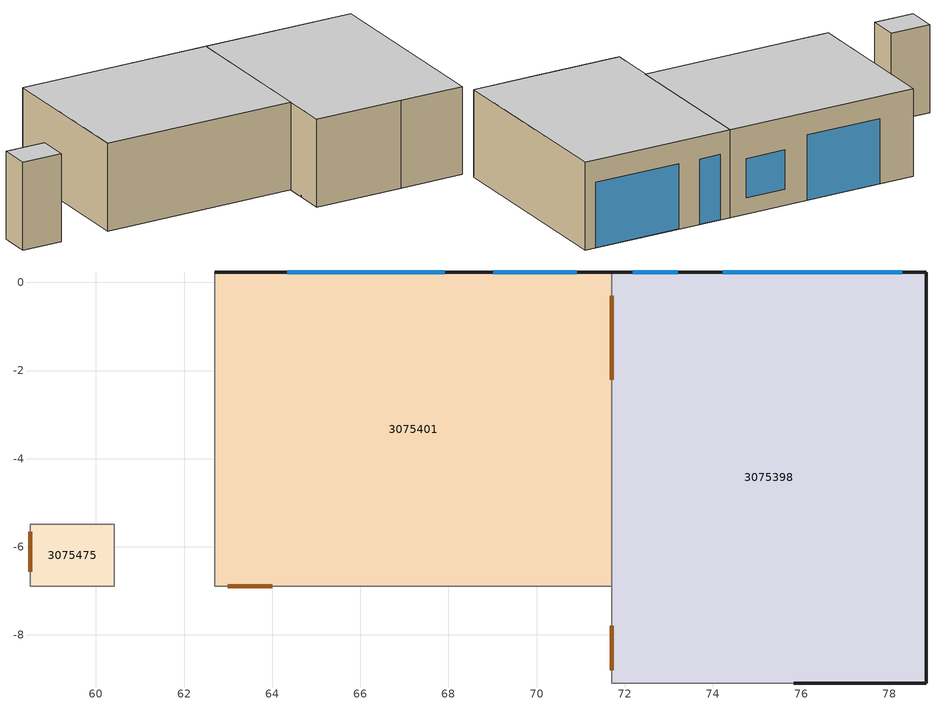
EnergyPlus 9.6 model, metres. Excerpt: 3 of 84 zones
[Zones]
3075401
 floor ground (7595720): 71.7,0.23 71.7,-6.9 62.7,-6.9 62.7,0.23 z46.64
 wall outside (7491882): 71.7,0.23 62.7,0.23 z46.64:50.68
 wall to 3075398 (7514533_Adjacent): 71.7,-6.9 71.7,0.23 z46.64:50.68
 wall to 3075364 (7515037): 62.7,-6.9 71.7,-6.9 z46.64:50.68
 wall to 3075375 (7515233): 62.7,0.23 62.7,-6.9 z46.64:50.68
 window (7537627): 67.92,0.23 64.35,0.23 z46.66:49.66
 window (7537741): 70.91,0.23 69.01,0.23 z47.4:49.2
 door inside (7559049): 71.7,-2.21 71.7,-0.3 z46.65:48.76
 door inside (7559370): 62.99,-6.9 64,-6.9 z46.65:48.76
 ceiling to 3075620 (7600772): 71.7,-6.9 71.7,0.23 62.7,0.23 62.7,-6.9 z50.68
3075398
 floor ground (7595720): 78.83,0.23 78.83,-9.09 71.7,-9.09 71.7,0.23 z46.64
 wall outside (7491699): 75.83,-9.09 78.83,-9.09 z46.64:50.68
 wall outside (7491806): 78.83,-9.09 78.83,0.23 z46.64:50.68
 wall outside (7491882): 78.83,0.23 71.7,0.23 z46.64:50.68
 wall to 3075364 (7514227): 71.7,-9.09 75.83,-9.09 z46.64:50.68
 wall to 3075364 (7514533): 71.7,-6.9 71.7,-9.09 z46.64:50.68
 window (7538308): 78.3,0.23 74.22,0.23 z46.66:49.66
 window (7538232): 73.2,0.23 72.18,0.23 z46.66:49.66
 door inside (7559431): 71.7,-7.79 71.7,-8.8 z46.65:48.76
 ceiling to 3075618 (7600772): 78.83,-9.09 78.83,0.23 71.7,0.23 71.7,-9.09 z50.68
3075475
 floor ground (7595720): 60.41,-5.49 60.41,-6.9 58.52,-6.9 58.52,-5.49 z46.64
 wall to 3075364 (7515393): 58.52,-6.9 60.41,-6.9 z46.64:50.68
 wall to 3075375 (7557749): 60.41,-6.9 60.41,-5.49 z46.64:50.68
 wall to 3075472 (7557750_Adjacent): 58.52,-5.49 58.52,-6.9 z46.64:50.68
 wall to 3075651 (7557751_Adjacent): 60.41,-5.49 58.52,-5.49 z46.64:50.68
 door inside (7558647): 58.52,-5.66 58.52,-6.57 z46.65:48.76
 ceiling to 3075660 (7600772): 60.41,-6.9 60.41,-5.49 58.52,-5.49 58.52,-6.9 z50.68
[Schedule:Compact]
3075347_L: Through: 08/31, For: AllDays, Until: 24:00, 0, Through: 09/01, For: AllDays, Until: 07:30, 0, Until: 08:00, 1, Until: 08:30, 1, Until: 09:00, 1, Until: 09:30, 1, Until: 10:00, 1, Until: 10:30, 1, Until: 11:00, 0, Until: 11:30, 1, Until: 12:00, 1, Until: 12:30, 1, Until: 13:00, 1, Until: 13:30, 0, Until: 14:00, 0, Until: 14:30, 0, Until: 15:00, 1, Until: 15:30, 1, Until: 16:00, 1, Until: 16:30, 0, Until: 17:00, 1, Until: 17:30, 1, Until: 24:00, 0, Through: 09/02, For: AllDays, Until: 07:30, 0, Until: 08:00, 1, Until: 08:30, 1, Until: 09:00, 1, Until: 09:30, 1, Until: 10:00, 1, Until: 10:30, 1, Until: 11:00, 1, Until: 11:30, 0, Until: 12:00, 0, Until: 12:30, 0, Until: 13:00, 1, Until: 13:30, 1, Until: 14:00, 1, Until: 14:30, 1, Until: 15:00, 1, Until: 15:30, 0, Until: 16:00, 0, Until: 16:30, 0, Until: 17:00, 1, Until: 17:30, 0, Until: 24:00, 0, Through: 09/03, For: AllDays, Until: 07:30, 0, Until: 08:00, 0, Until: 08:30, 0, Until: 09:00, 0, Until: 09:30, 0, Until: 10:00, 1, Until: 10:30, 1, Until: 11:00, 1, Until: 11:30, 0, Until: 12:00, 1, Until: 12:30, 1, Until: 13:00, 1, Until: 13:30, 1, Until: 14:00, 1, Until: 14:30, 0, Until: 15:00, 0, Until: 15:30, 0, Until: 16:00, 0, Until: 16:30, 1, Until: 17:00, 1, Until: 17:30, 1, Until: 24:00, 0, Through: 09/04, For: AllDays, Until: 07:30, 0, Until: 08:00, 1, Until: 08:30, 1, Until: 09:00, 1, Until: 09:30, 1, Until: 10:00, 0, Until: 10:30, 1, Until: 11:00, 1, Until: 11:30, 1, Until: 12:00, 1, Until: 12:30, 1, Until: 13:00, 1, Until: 13:30, 0, Until: 14:00, 1, Until: 14:30, 1, Until: 15:00, 1, Until: 15:30, 1, Until: 16:00, 0, Until: 16:30, 0, Until: 17:00, 0, Until: 17:30, 0, Until: 24:00, 0, Through: 09/05, For: AllDays, Until: 07:30, 0, Until: 08:00, 0, Until: 08:30, 0, Until: 09:00, 0, Until: 09:30, 0, Until: 10:00, 0, Until: 10:30, 0, Until: 11:00, 0, Until: 11:30, 0, Until: 12:00, 0, Until: 12:30, 0, Until: 13:00, 0, Until: 13:30, 0, Until: 14:00, 0, Until: 14:30, 0, Until: 15:00, 0, Until: 15:30, 0, Until: 16:00, 0, Until: 16:30, 0, Until: 17:00, 0, Until: 17:30, 0, Until: 24:00, 0, Through: 09/06, For: AllDays, Until: 07:30, 0, Until: 08:00, 0, Until: 08:30, 0, Until: 09:00, 0, Until: 09:30, 0, Until: 10:00, 0, Until: 10:30, 0, Until: 11:00, 0, Until: 11:30, 0, Until: 12:00, 0, Until: 12:30, 0, Until: 13:00, 0, Until: 13:30, 0, Until: 14:00, 0, Until: 14:30, 0, Until: 15:00, 0, Until: 15:30, 0, Until: 16:00, 0, Until: 16:30, 0, Until: 17:00, 0, Until: 17:30, 0, Until: 24:00, 0, Through: 09/07, For: AllDays, Until: 07:30, 0, Until: 08:00, 1, Until: 08:30, 1, Until: 09:00, 1, Until: 09:30, 0, Until: 10:00, 0, Until: 10:30, 0, Until: 11:00, 0, Until: 11:30, 0, Until: 12:00, 0, Until: 12:30, 1, Until: 13:00, 1, Until: 13:30, 0, Until: 14:00, 0, Until: 14:30, 0, Until: 15:00, 1, Until: 15:30, 1, Until: 16:00, 0, Until: 16:30, 0, Until: 17:00, 0, Until: 17:30, 0, Until: 24:00, 0, Through: 09/08, For: AllDays, Until: 07:30, 0, Until: 08:00, 1, Until: 08:30, 1, Until: 09:00, 1, Until: 09:30, 0, Until: 10:00, 1, Until: 10:30, 1, Until: 11:00, 1, Until: 11:30, 0, Until: 12:00, 0, Until: 12:30, 1, Until: 13:00, 1, Until: 13:30, 1, Until: 14:00, 0, Until: 14:30, 1, Until: 15:00, 1, Until: 15:30, 0, Until: 16:00, 0, Until: 16:30, 0, Until: 17:00, 0, Until: 17:30, 0, Until: 24:00, 0, Through: 09/09, For: AllDays, Until: 07:30, 0, Until: 08:00, 1, Until: 08:30, 1, Until: 09:00, 1, Until: 09:30, 1, Until: 10:00, 1, Until: 10:30, 0, Until: 11:00, 1, Until: 11:30, 1, Until: 12:00, 0, Until: 12:30, 1, Until: 13:00, 1, Until: 13:30, 1, Until: 14:00, 1, Until: 14:30, 1, Until: 15:00, 1, Until: 15:30, 0, Until: 16:00, 0, Until: 16:30, 0, Until: 17:00, 0, Until: 17:30, 0, Until: 24:00, 0, Through: 09/10, For: AllDays, Until: 07:30, 0, Until: 08:00, 0, Until: 08:30, 0, Until: 09:00, 0, Until: 09:30, 0, Until: 10:00, 1, Until: 10:30, 1, Until: 11:00, 1, Until: 11:30, 1, Until: 12:00, 0, Until: 12:30, 1, Until: 13:00, 1, Until: 13:30, 1, Until: 14:00, 1, Until: 14:30, 0, Until: 15:00, 0, Until: 15:30, 0, Until: 16:00, 1, Until: 16:30, 1, Until: 17:00, 1, Until: 17:30, 1, Until: 24:00, 0, Through: 09/11, For: AllDays, Until: 07:30, 0, Until: 08:00, 0, Until: 08:30, 0, Until: 09:00, 0, Until: 09:30, 0, Until: 10:00, 1, Until: 10:30, 1, Until: 11:00, 1, Until: 11:30, 0, Until: 12:00, 0, Until: 12:30, 1, Until: 13:00, 1, Until: 13:30, 1, Until: 14:00, 1, Until: 14:30, 1, Until: 15:00, 0, Until: 15:30, 0, Until: 16:00, 0, Until: 16:30, 0, Until: 17:00, 0, Until: 17:30, 0, Until: 24:00, 0, Through: 09/12, For: AllDays, Until: 07:30, 0, Until: 08:00, 0, Until: 08:30, 0, Until: 09:00, 0, Until: 09:30, 0, Until: 10:00, 0, Until: 10:30, 0, Until: 11:00, 0, Until: 11:30, 0, Until: 12:00, 0, Until: 12:30, 0, Until: 13:00, 0, Until: 13:30, 0, Until: 14:00, 0, Until: 14:30, 0, Until: 15:00, 0, Until: 15:30, 0, Until: 16:00, 0, Until: 16:30, 0, Until: 17:00, 0, Until: 17:30, 0, Until: 24:00, 0, Through: 09/13, For: AllDays, Until: 07:30, 0, Until: 08:00, 0, Until: 08:30, 0, Until: 09:00, 0, Until: 09:30, 0, Until: 10:00, 0, Until: 10:30, 0, Until: 11:00, 0, Until: 11:30, 0, Until: 12:00, 0, Until: 12:30, 0, Until: 13:00, 0, Until: 13:30, 0, Until: 14:00, 0, Until: 14:30, 0, Until: 15:00, 0, Until: 15:30, 0, Until: 16:00, 0, Until: 16:30, 0, Until: 17:00, 0, Until: 17:30, 0, Until: 24:00, 0, Through: 09/14, For: AllDays, Until: 07:30, 0, Until: 08:00, 1, Until: 08:30, 1, Until: 09:00, 1, Until: 09:30, 1, Until: 10:00, 1, Until: 10:30, 0, Until: 11:00, 1, Until: 11:30, 1, Until: 12:00, 0, Until: 12:30, 1, Until: 13:00, 1, Until: 13:30, 1, Until: 14:00, 1, Until: 14:30, 1, Until: 15:00, 1, Until: 15:30, 1, Until: 16:00, 1, Until: 16:30, 0, Until: 17:00, 1, Until: 17:30, 1, Until: 24:00, 0, Through: 09/15, For: AllDays, Until: 07:30, 0, Until: 08:00, 1, Until: 08:30, 1, Until: 09:00, 1, Until: 09:30, 0, Until: 10:00, 1, Until: 10:30, 1, Until: 11:00, 1, Until: 11:30, 0, Until: 12:00, 0, Until: 12:30, 0, Until: 13:00, 0, Until: 13:30, 0, Until: 14:00, 1, Until: 14:30, 1, Until: 15:00, 1, Until: 15:30, 1, Until: 16:00, 0, Until: 16:30, 0, Until: 17:00, 0, Until: 17:30, 0, Until: 24:00, 0, Through: 09/16, For: AllDays, Until: 07:30, 0, Until: 08:00, 1, Until: 08:30, 1, Until: 09:00, 1, Until: 09:30, 1, Until: 10:00, 1, Until: 10:30, 0, Until: 11:00, 1, Until: 11:30, 1, Until: 12:00, 0, Until: 12:30, 0, Until: 13:00, 1, Until: 13:30, 1, Until: 14:00, 0, Until: 14:30, 1, Until: 15:00, 1, Until: 15:30, 0, Until: 16:00, 0, Until: 16:30, 0, Until: 17:00, 0, Until: 17:30, 0, Until: 24:00, 0, Through: 09/17, For: AllDays, Until: 07:30, 0, Until: 08:00, 1, Until: 08:30, 1, Until: 09:00, 1, Until: 09:30, 0, Until: 10:00, 0, Until: 10:30, 1, Until: 11:00, 1, Until: 11:30, 1, Until: 12:00, 0, Until: 12:30, 1, Until: 13:00, 1, Until: 13:30, 1, Until: 14:00, 0, Until: 14:30, 1, Until: 15:00, 1, Until: 15:30, 1, Until: 16:00, 0, Until: 16:30, 0, Until: 17:00, 0, Until: 17:30, 0, Until: 24:00, 0, Through: 09/18, For: AllDays, Until: 07:30, 0, Until: 08:00, 0, Until: 08:30, 1, Until: 09:00, 1, Until: 09:30, 1, Until: 10:00, 1, Until: 10:30, 1, Until: 11:00, 1, Until: 11:30, 1, Until: 12:00, 1, Until: 12:30, 1, Until: 13:00, 1, Until: 13:30, 1, Until: 14:00, 1, Until: 14:30, 1, Until: 15:00, 1, Until: 15:30, 0, Until: 16:00, 0, Until: 16:30, 1, Until: 17:00, 1, Until: 17:30, 1, Until: 24:00, 0, Through: 09/19, For: AllDays, Until: 07:30, 0, Until: 08:00, 0, Until: 08:30, 0, Until: 09:00, 0, Until: 09:30, 0, Until: 10:00, 0, Until: 10:30, 0, Until: 11:00, 0, Until: 11:30, 0, Until: 12:00, 0, Until: 12:30, 0, Until: 13:00, 0, Until: 13:30, 0, Until: 14:00, 0, Until: 14:30, 0, Until: 15:00, 0, Until: 15:30, 0, Until: 16:00, 0, Until: 16:30, 0, Until: 17:00, 0, Until: 17:30, 0, Until: 24:00, 0, Through: 09/20, For: AllDays, Until: 07:30, 0, Until: 08:00, 0, Until: 08:30, 0, Until: 09:00, 0, Until: 09:30, 0, Until: 10:00, 0, Until: 10:30, 0, Until: 11:00, 0, Until: 11:30, 0, Until: 12:00, 0, Until: 12:30, 0, Until: 13:00, 0, Until: 13:30, 0, Until: 14:00, 0, Until: 14:30, 0, Until: 15:00, 0, Until: 15:30, 0, Until: 16:00, 0, Until: 16:30, 0, Until: 17:00, 0, Until: 17:30, 0, Until: 24:00, 0, Through: 09/21, For: AllDays, Until: 07:30, 0, Until: 08:00, 0, Until: 08:30, 0, Until: 09:00, 0, Until: 09:30, 0, Until: 10:00, 0, Until: 10:30, 1, Until: 11:00, 1, Until: 11:30, 0, Until: 12:00, 0, Until: 12:30, 0, Until: 13:00, 1, Until: 13:30, 1, Until: 14:00, 0, Until: 14:30, 0, Until: 15:00, 0, Until: 15:30, 0, Until: 16:00, 0, Until: 16:30, 0, Until: 17:00, 1, Until: 17:30, 1, Until: 24:00, 0, Through: 09/22, For: AllDays, Until: 07:30, 0, Until: 08:00, 0, Until: 08:30, 0, Until: 09:00, 0, Until: 09:30, 0, Until: 10:00, 0, Until: 10:30, 0, Until: 11:00, 0, Until: 11:30, 0, Until: 12:00, 0, Until: 12:30, 0, Until: 13:00, 0, Until: 13:30, 0, Until: 14:00, 0, Until: 14:30, 0, Until: 15:00, 0, Until: 15:30, 0, Until: 16:00, 0, Until: 16:30, 0, Until: 17:00, 0, Until: 17:30, 0, Until: 24:00, 0, Through: 09/23, For: AllDays, Until: 07:30, 0, Until: 08:00, 1, Until: 08:30, 1, Until: 09:00, 1, Until: 09:30, 0, Until: 10:00, 1, Until: 10:30, 1, Until: 11:00, 1, Until: 11:30, 1, Until: 12:00, 1, Until: 12:30, 1, Until: 13:00, 1, Until: 13:30, 0, Until: 14:00, 0, Until: 14:30, 0, Until: 15:00, 0, Until: 15:30, 0, Until: 16:00, 0, Until: 16:30, 0, Until: 17:00, 0, Until: 17:30, 0, Until: 24:00, 0, Through: 09/24, For: AllDays, Until: 07:30, 0, Until: 08:00, 0, Until: 08:30, 1, Until: 09:00, 1, Until: 09:30, 0, Until: 10:00, 1, Until: 10:30, 1, Until: 11:00, 0, Until: 11:30, 1, Until: 12:00, 1, Until: 12:30, 0, Until: 13:00, 0, Until: 13:30, 0, Until: 14:00, 0, Until: 14:30, 1, Until: 15:00, 1, Until: 15:30, 0, Until: 16:00, 0, Until: 16:30, 0, Until: 17:00, 1, Until: 17:30, 1, Until: 24:00, 0, Through: 09/25, For: AllDays, Until: 07:30, 0, Until: 08:00, 0, Until: 08:30, 1, Until: 09:00, 0, Until: 09:30, 1, Until: 10:00, 1, Until: 10:30, 1, Until: 11:00, 0, Until: 11:30, 0, Until: 12:00, 1, Until: 12:30, 1, Until: 13:00, 1, Until: 13:30, 1, Until: 14:00, 1, Until: 14:30, 0, Until: 15:00, 0, Until: 15:30, 0, Until: 16:00, 0, Until: 16:30, 0, Until: 17:00, 0, Until: 17:30, 0, Until: 24:00, 0, Through: 09/26, For: AllDays, Until: 07:30, 0, Until: 08:00, 0, Until: 08:30, 0, Until: 09:00, 0, Until: 09:30, 0, Until: 10:00, 0, Until: 10:30, 0, Until: 11:00, 0, Until: 11:30, 0, Until: 12:00, 0, Until: 12:30, 0, Until: 13:00, 0, Until: 13:30, 0, Until: 14:00, 0, Until: 14:30, 0, Until: 15:00, 0, Until: 15:30, 0, Until: 16:00, 0, Until: 16:30, 0, Until: 17:00, 0, Until: 17:30, 0, Until: 24:00, 0, Through: 09/27, For: AllDays, Until: 07:30, 0, Until: 08:00, 0, Until: 08:30, 0, Until: 09:00, 0, Until: 09:30, 0, Until: 10:00, 0, Until: 10:30, 0, Until: 11:00, 0, Until: 11:30, 0, Until: 12:00, 0, Until: 12:30, 0, Until: 13:00, 0, Until: 13:30, 0, Until: 14:00, 0, Until: 14:30, 0, Until: 15:00, 0, Until: 15:30, 0, Until: 16:00, 0, Until: 16:30, 0, Until: 17:00, 0, Until: 17:30, 0, Until: 24:00, 0, Through: 09/28, For: AllDays, Until: 07:30, 0, Until: 08:00, 1, Until: 08:30, 1, Until: 09:00, 1, Until: 09:30, 0, Until: 10:00, 1, Until: 10:30, 1, Until: 11:00, 1, Until: 11:30, 0, Until: 12:00, 0, Until: 12:30, 1, Until: 13:00, 1, Until: 13:30, 1, Until: 14:00, 1, Until: 14:30, 1, Until: 15:00, 1, Until: 15:30, 1, Until: 16:00, 0, Until: 16:30, 0, Until: 17:00, 1, Until: 17:30, 1, Until: 24:00, 0, Through: 09/29, For: AllDays, Until: 07:30, 0, Until: 08:00, 1, Until: 08:30, 1, Until: 09:00, 1, Until: 09:30, 1, Until: 10:00, 1, Until: 10:30, 1, Until: 11:00, 1, Until: 11:30, 1, Until: 12:00, 1, Until: 12:30, 1, Until: 13:00, 1, Until: 13:30, 1, Until: 14:00, 0, Until: 14:30, 1, Until: 15:00, 1, Until: 15:30, 1, Until: 16:00, 0, Until: 16:30, 0, Until: 17:00, 1, Until: 17:30, 1, Until: 24:00, 0, Through: 09/30, For: AllDays, Until: 07:30, 0, Until: 08:00, 0, Until: 08:30, 0, Until: 09:00, 0, Until: 09:30, 0, Until: 10:00, 0, Until: 10:30, 0, Until: 11:00, 0, Until: 11:30, 0, Until: 12:00, 0, Until: 12:30, 0, Until: 13:00, 0, Until: 13:30, 0, Until: 14:00, 0, Until: 14:30, 0, Until: 15:00, 0, Until: 15:30, 0, Until: 16:00, 0, Until: 16:30, 0, Until: 17:00, 0, Until: 17:30, 0, Until: 24:00, 0, Through: 12/31, For: AllDays, Until: 24:00, 0
3075350_NORM: Through: 08/31, For: AllDays, Until: 24:00, 0, Through: 09/01, For: AllDays, Until: 07:30, 0, Until: 08:00, 0, Until: 08:30, 0, Until: 09:00, 0.2, Until: 09:30, 0.2, Until: 10:00, 0.2, Until: 10:30, 0, Until: 11:00, 0, Until: 11:30, 0, Until: 12:00, 0.3, Until: 12:30, 0.3, Until: 13:00, 0.3, Until: 13:30, 0, Until: 14:00, 0.3, Until: 14:30, 0.3, Until: 15:00, 0.6, Until: 15:30, 0.6, Until: 16:00, 0, Until: 16:30, 0.3, Until: 17:00, 0.3, Until: 17:30, 0.2, Until: 24:00, 0, Through: 09/02, For: AllDays, Until: 07:30, 0, Until: 08:00, 0.2, Until: 08:30, 0.4, Until: 09:00, 0, Until: 09:30, 1, Until: 10:00, 1, Until: 10:30, 0, Until: 11:00, 0, Until: 11:30, 0.2, Until: 12:00, 0.2, Until: 12:30, 0.5, Until: 13:00, 0.5, Until: 13:30, 0, Until: 14:00, 0.2, Until: 14:30, 0.2, Until: 15:00, 0.2, Until: 15:30, 0.2, Until: 16:00, 0, Until: 16:30, 0, Until: 17:00, 0.1, Until: 17:30, 0, Until: 24:00, 0, Through: 09/03, For: AllDays, Until: 07:30, 0, Until: 08:00, 0.1, Until: 08:30, 0.1, Until: 09:00, 0.1, Until: 09:30, 0, Until: 10:00, 0, Until: 10:30, 0, Until: 11:00, 0.3, Until: 11:30, 0.3, Until: 12:00, 1, Until: 12:30, 1, Until: 13:00, 1, Until: 13:30, 0.3, Until: 14:00, 0.3, Until: 14:30, 0.3, Until: 15:00, 0, Until: 15:30, 0.3, Until: 16:00, 0.3, Until: 16:30, 0.5, Until: 17:00, 0.5, Until: 17:30, 0.3, Until: 24:00, 0, Through: 09/04, For: AllDays, Until: 07:30, 0, Until: 08:00, 0, Until: 08:30, 0.1, Until: 09:00, 0.7, Until: 09:30, 0.7, Until: 10:00, 0.7, Until: 10:30, 0.7, Until: 11:00, 0, Until: 11:30, 0, Until: 12:00, 0.4, Until: 12:30, 0.4, Until: 13:00, 0.4, Until: 13:30, 1, Until: 14:00, 1, Until: 14:30, 1, Until: 15:00, 1, Until: 15:30, 0, Until: 16:00, 0.1, Until: 16:30, 0.1, Until: 17:00, 0.3, Until: 17:30, 0.2, Until: 24:00, 0, Through: 09/05, For: AllDays, Until: 07:30, 0, Until: 08:00, 0, Until: 08:30, 0, Until: 09:00, 0, Until: 09:30, 0, Until: 10:00, 0, Until: 10:30, 0, Until: 11:00, 0, Until: 11:30, 0, Until: 12:00, 0, Until: 12:30, 0, Until: 13:00, 0, Until: 13:30, 0, Until: 14:00, 0, Until: 14:30, 0, Until: 15:00, 0, Until: 15:30, 0, Until: 16:00, 0, Until: 16:30, 0, Until: 17:00, 0, Until: 17:30, 0, Until: 24:00, 0, Through: 09/06, For: AllDays, Until: 07:30, 0, Until: 08:00, 0, Until: 08:30, 0, Until: 09:00, 0, Until: 09:30, 0, Until: 10:00, 0, Until: 10:30, 0, Until: 11:00, 0, Until: 11:30, 0, Until: 12:00, 0, Until: 12:30, 0, Until: 13:00, 0, Until: 13:30, 0, Until: 14:00, 0, Until: 14:30, 0, Until: 15:00, 0, Until: 15:30, 0, Until: 16:00, 0, Until: 16:30, 0, Until: 17:00, 0, Until: 17:30, 0, Until: 24:00, 0, Through: 09/07, For: AllDays, Until: 07:30, 0, Until: 08:00, 0.5, Until: 08:30, 1, Until: 09:00, 0, Until: 09:30, 0.6, Until: 10:00, 0.6, Until: 10:30, 0, Until: 11:00, 0, Until: 11:30, 0, Until: 12:00, 0.2, Until: 12:30, 0.2, Until: 13:00, 0.2, Until: 13:30, 0.2, Until: 14:00, 0.2, Until: 14:30, 0, Until: 15:00, 0.1, Until: 15:30, 0.1, Until: 16:00, 0.1, Until: 16:30, 0, Until: 17:00, 0.1, Until: 17:30, 0, Until: 24:00, 0, Through: 09/08, For: AllDays, Until: 07:30, 0, Until: 08:00, 0.4, Until: 08:30, 0.7, Until: 09:00, 0.7, Until: 09:30, 0.5, Until: 10:00, 0.5, Until: 10:30, 0.5, Until: 11:00, 0, Until: 11:30, 0.7, Until: 12:00, 0.7, Until: 12:30, 0.7, Until: 13:00, 0.7, Until: 13:30, 0, Until: 14:00, 0.4, Until: 14:30, 0.4, Until: 15:00, 0, Until: 15:30, 1, Until: 16:00, 1, Until: 16:30, 1, Until: 17:00, 0, Until: 17:30, 0, Until: 24:00, 0, Through: 09/09, For: AllDays, Until: 07:30, 0, Until: 08:00, 0.3, Until: 08:30, 0.5, Until: 09:00, 0.5, Until: 09:30, 0.8, Until: 10:00, 0.8, Until: 10:30, 0.5, Until: 11:00, 0.5, Until: 11:30, 0, Until: 12:00, 0.8, Until: 12:30, 0.8, Until: 13:00, 0.2, Until: 13:30, 0.2, Until: 14:00, 0, Until: 14:30, 0, Until: 15:00, 0.6, Until: 15:30, 0.6, Until: 16:00, 0.6, Until: 16:30, 0.6, Until: 17:00, 1, Until: 17:30, 0.5, Until: 24:00, 0, Through: 09/10, For: AllDays, Until: 07:30, 0, Until: 08:00, 0, Until: 08:30, 0, Until: 09:00, 0, Until: 09:30, 0.3, Until: 10:00, 0.3, Until: 10:30, 0.3, Until: 11:00, 0, Until: 11:30, 0, Until: 12:00, 0, Until: 12:30, 0.5, Until: 13:00, 0.5, Until: 13:30, 0.1, Until: 14:00, 0.1, Until: 14:30, 0, Until: 15:00, 0, Until: 15:30, 0, Until: 16:00, 0, Until: 16:30, 0, Until: 17:00, 0.9, Until: 17:30, 0.4, Until: 24:00, 0, Through: 09/11, For: AllDays, Until: 07:30, 0, Until: 08:00, 0, Until: 08:30, 0, Until: 09:00, 0.4, Until: 09:30, 0.4, Until: 10:00, 0.4, Until: 10:30, 0.4, Until: 11:00, 0, Until: 11:30, 0, Until: 12:00, 0.5, Until: 12:30, 0.5, Until: 13:00, 0.5, Until: 13:30, 0, Until: 14:00, 0, Until: 14:30, 0, Until: 15:00, 0.1, Until: 15:30, 0.1, Until: 16:00, 0.1, Until: 16:30, 0.1, Until: 17:00, 0, Until: 17:30, 0, Until: 24:00, 0, Through: 09/12, For: AllDays, Until: 07:30, 0, Until: 08:00, 0, Until: 08:30, 0, Until: 09:00, 0, Until: 09:30, 0, Until: 10:00, 0, Until: 10:30, 0, Until: 11:00, 0, Until: 11:30, 0, Until: 12:00, 0, Until: 12:30, 0, Until: 13:00, 0, Until: 13:30, 0, Until: 14:00, 0, Until: 14:30, 0, Until: 15:00, 0, Until: 15:30, 0, Until: 16:00, 0, Until: 16:30, 0, Until: 17:00, 0, Until: 17:30, 0, Until: 24:00, 0, Through: 09/13, For: AllDays, Until: 07:30, 0, Until: 08:00, 0, Until: 08:30, 0, Until: 09:00, 0, Until: 09:30, 0, Until: 10:00, 0, Until: 10:30, 0, Until: 11:00, 0, Until: 11:30, 0, Until: 12:00, 0, Until: 12:30, 0, Until: 13:00, 0, Until: 13:30, 0, Until: 14:00, 0, Until: 14:30, 0, Until: 15:00, 0, Until: 15:30, 0, Until: 16:00, 0, Until: 16:30, 0, Until: 17:00, 0, Until: 17:30, 0, Until: 24:00, 0, Through: 09/14, For: AllDays, Until: 07:30, 0, Until: 08:00, 0.3, Until: 08:30, 0.6, Until: 09:00, 0.6, Until: 09:30, 0.3, Until: 10:00, 0.3, Until: 10:30, 0.1, Until: 11:00, 0.1, Until: 11:30, 0.3, Until: 12:00, 0.3, Until: 12:30, 0.3, Until: 13:00, 0.3, Until: 13:30, 0.1, Until: 14:00, 0.1, Until: 14:30, 0, Until: 15:00, 0, Until: 15:30, 0, Until: 16:00, 0, Until: 16:30, 0, Until: 17:00, 1, Until: 17:30, 0.5, Until: 24:00, 0, Through: 09/15, For: AllDays, Until: 07:30, 0, Until: 08:00, 0, Until: 08:30, 0, Until: 09:00, 0, Until: 09:30, 0.9, Until: 10:00, 0.9, Until: 10:30, 0.9, Until: 11:00, 0, Until: 11:30, 0, Until: 12:00, 0.1, Until: 12:30, 0.1, Until: 13:00, 0, Until: 13:30, 0.2, Until: 14:00, 0.2, Until: 14:30, 0.2, Until: 15:00, 0.2, Until: 15:30, 0.2, Until: 16:00, 0, Until: 16:30, 0, Until: 17:00, 0, Until: 17:30, 0, Until: 24:00, 0, Through: 09/16, For: AllDays, Until: 07:30, 0, Until: 08:00, 0.2, Until: 08:30, 0.4, Until: 09:00, 0, Until: 09:30, 1, Until: 10:00, 1, Until: 10:30, 0, Until: 11:00, 0, Until: 11:30, 0, Until: 12:00, 0.1, Until: 12:30, 0.1, Until: 13:00, 0.1, Until: 13:30, 0.1, Until: 14:00, 0, Until: 14:30, 0, Until: 15:00, 0, Until: 15:30, 0, Until: 16:00, 0, Until: 16:30, 0, Until: 17:00, 0, Until: 17:30, 0, Until: 24:00, 0, Through: 09/17, For: AllDays, Until: 07:30, 0, Until: 08:00, 0.3, Until: 08:30, 0.6, Until: 09:00, 0, Until: 09:30, 0.8, Until: 10:00, 0.8, Until: 10:30, 0.8, Until: 11:00, 0, Until: 11:30, 0, Until: 12:00, 0, Until: 12:30, 0.5, Until: 13:00, 0.5, Until: 13:30, 0, Until: 14:00, 0, Until: 14:30, 0, Until: 15:00, 0, Until: 15:30, 0, Until: 16:00, 0, Until: 16:30, 0, Until: 17:00, 1, Until: 17:30, 0.5, Until: 24:00, 0, Through: 09/18, For: AllDays, Until: 07:30, 0, Until: 08:00, 0.5, Until: 08:30, 1, Until: 09:00, 1, Until: 09:30, 1, Until: 10:00, 1, Until: 10:30, 0, Until: 11:00, 0, Until: 11:30, 0, Until: 12:00, 0.9, Until: 12:30, 0.9, Until: 13:00, 0.9, Until: 13:30, 0, Until: 14:00, 0, Until: 14:30, 0, Until: 15:00, 0, Until: 15:30, 0, Until: 16:00, 0, Until: 16:30, 0, Until: 17:00, 0, Until: 17:30, 0, Until: 24:00, 0, Through: 09/19, For: AllDays, Until: 07:30, 0, Until: 08:00, 0, Until: 08:30, 0, Until: 09:00, 0, Until: 09:30, 0, Until: 10:00, 0, Until: 10:30, 0, Until: 11:00, 0, Until: 11:30, 0, Until: 12:00, 0, Until: 12:30, 0, Until: 13:00, 0, Until: 13:30, 0, Until: 14:00, 0, Until: 14:30, 0, Until: 15:00, 0, Until: 15:30, 0, Until: 16:00, 0, Until: 16:30, 0, Until: 17:00, 0, Until: 17:30, 0, Until: 24:00, 0, Through: 09/20, For: AllDays, Until: 07:30, 0, Until: 08:00, 0, Until: 08:30, 0, Until: 09:00, 0, Until: 09:30, 0, Until: 10:00, 0, Until: 10:30, 0, Until: 11:00, 0, Until: 11:30, 0, Until: 12:00, 0, Until: 12:30, 0, Until: 13:00, 0, Until: 13:30, 0, Until: 14:00, 0, Until: 14:30, 0, Until: 15:00, 0, Until: 15:30, 0, Until: 16:00, 0, Until: 16:30, 0, Until: 17:00, 0, Until: 17:30, 0, Until: 24:00, 0, Through: 09/21, For: AllDays, Until: 07:30, 0, Until: 08:00, 0.5, Until: 08:30, 1, Until: 09:00, 0, Until: 09:30, 0.3, Until: 10:00, 0.3, Until: 10:30, 0.3, Until: 11:00, 0.3, Until: 11:30, 0, Until: 12:00, 0.4, Until: 12:30, 0.4, Until: 13:00, 0.4, Until: 13:30, 0, Until: 14:00, 0, Until: 14:30, 0.1, Until: 15:00, 0.1, Until: 15:30, 0, Until: 16:00, 0, Until: 16:30, 0, Until: 17:00, 0, Until: 17:30, 0, Until: 24:00, 0, Through: 09/22, For: AllDays, Until: 07:30, 0, Until: 08:00, 0, Until: 08:30, 0, Until: 09:00, 0, Until: 09:30, 0, Until: 10:00, 0, Until: 10:30, 0, Until: 11:00, 0, Until: 11:30, 0, Until: 12:00, 0, Until: 12:30, 0, Until: 13:00, 0, Until: 13:30, 0, Until: 14:00, 0, Until: 14:30, 0, Until: 15:00, 0, Until: 15:30, 0, Until: 16:00, 0, Until: 16:30, 0, Until: 17:00, 0, Until: 17:30, 0, Until: 24:00, 0, Through: 09/23, For: AllDays, Until: 07:30, 0, Until: 08:00, 0.3, Until: 08:30, 0.6, Until: 09:00, 0, Until: 09:30, 1, Until: 10:00, 1, Until: 10:30, 1, Until: 11:00, 0, Until: 11:30, 0, Until: 12:00, 0, Until: 12:30, 0.3, Until: 13:00, 0.3, Until: 13:30, 0, Until: 14:00, 0, Until: 14:30, 0, Until: 15:00, 0, Until: 15:30, 0, Until: 16:00, 0, Until: 16:30, 0.1, Until: 17:00, 0.1, Until: 17:30, 0.1, Until: 24:00, 0, Through: 09/24, For: AllDays, Until: 07:30, 0, Until: 08:00, 0, Until: 08:30, 0.1, Until: 09:00, 0.1, Until: 09:30, 0.2, Until: 10:00, 0.2, Until: 10:30, 0, Until: 11:00, 0, Until: 11:30, 0, Until: 12:00, 0, Until: 12:30, 0, Until: 13:00, 0.2, Until: 13:30, 0.2, Until: 14:00, 0.2, Until: 14:30, 0, Until: 15:00, 0, Until: 15:30, 0, Until: 16:00, 0.1, Until: 16:30, 0.1, Until: 17:00, 1, Until: 17:30, 0.5, Until: 24:00, 0, Through: 09/25, For: AllDays, Until: 07:30, 0, Until: 08:00, 0, Until: 08:30, 0, Until: 09:00, 0.2, Until: 09:30, 0.2, Until: 10:00, 0.2, Until: 10:30, 0.2, Until: 11:00, 0.2, Until: 11:30, 0, Until: 12:00, 0.2, Until: 12:30, 0.2, Until: 13:00, 0.2, Until: 13:30, 0.2, Until: 14:00, 0.2, Until: 14:30, 0.1, Until: 15:00, 0.1, Until: 15:30, 0, Until: 16:00, 0, Until: 16:30, 0, Until: 17:00, 0, Until: 17:30, 0, Until: 24:00, 0, Through: 09/26, For: AllDays, Until: 07:30, 0, Until: 08:00, 0, Until: 08:30, 0, Until: 09:00, 0, Until: 09:30, 0, Until: 10:00, 0, Until: 10:30, 0, Until: 11:00, 0, Until: 11:30, 0, Until: 12:00, 0, Until: 12:30, 0, Until: 13:00, 0, Until: 13:30, 0, Until: 14:00, 0, Until: 14:30, 0, Until: 15:00, 0, Until: 15:30, 0, Until: 16:00, 0, Until: 16:30, 0, Until: 17:00, 0, Until: 17:30, 0, Until: 24:00, 0, Through: 09/27, For: AllDays, Until: 07:30, 0, Until: 08:00, 0, Until: 08:30, 0, Until: 09:00, 0, Until: 09:30, 0, Until: 10:00, 0, Until: 10:30, 0, Until: 11:00, 0, Until: 11:30, 0, Until: 12:00, 0, Until: 12:30, 0, Until: 13:00, 0, Until: 13:30, 0, Until: 14:00, 0, Until: 14:30, 0, Until: 15:00, 0, Until: 15:30, 0, Until: 16:00, 0, Until: 16:30, 0, Until: 17:00, 0, Until: 17:30, 0, Until: 24:00, 0, Through: 09/28, For: AllDays, Until: 07:30, 0, Until: 08:00, 0.5, Until: 08:30, 1, Until: 09:00, 0, Until: 09:30, 0.6, Until: 10:00, 0.6, Until: 10:30, 0, Until: 11:00, 0, Until: 11:30, 0.2, Until: 12:00, 0.2, Until: 12:30, 0.2, Until: 13:00, 0.2, Until: 13:30, 0.2, Until: 14:00, 0.2, Until: 14:30, 0.2, Until: 15:00, 0.2, Until: 15:30, 0, Until: 16:00, 0, Until: 16:30, 0, Until: 17:00, 0.4, Until: 17:30, 0.2, Until: 24:00, 0, Through: 09/29, For: AllDays, Until: 07:30, 0, Until: 08:00, 0.2, Until: 08:30, 0.4, Until: 09:00, 0.2, Until: 09:30, 0.2, Until: 10:00, 0.2, Until: 10:30, 0.2, Until: 11:00, 0, Until: 11:30, 0, Until: 12:00, 1, Until: 12:30, 1, Until: 13:00, 0, Until: 13:30, 0, Until: 14:00, 0.1, Until: 14:30, 0.1, Until: 15:00, 0.1, Until: 15:30, 0.1, Until: 16:00, 0.1, Until: 16:30, 0, Until: 17:00, 0, Until: 17:30, 0, Until: 24:00, 0, Through: 09/30, For: AllDays, Until: 07:30, 0, Until: 08:00, 0, Until: 08:30, 0, Until: 09:00, 0, Until: 09:30, 0, Until: 10:00, 0, Until: 10:30, 0, Until: 11:00, 0, Until: 11:30, 0, Until: 12:00, 0, Until: 12:30, 0, Until: 13:00, 0, Until: 13:30, 0, Until: 14:00, 0, Until: 14:30, 0, Until: 15:00, 0, Until: 15:30, 0, Until: 16:00, 0, Until: 16:30, 0, Until: 17:00, 0, Until: 17:30, 0, Until: 24:00, 0, Through: 12/31, For: AllDays, Until: 24:00, 0
3075350_L: Through: 08/31, For: AllDays, Until: 24:00, 0, Through: 09/01, For: AllDays, Until: 07:30, 0, Until: 08:00, 0, Until: 08:30, 0, Until: 09:00, 1, Until: 09:30, 1, Until: 10:00, 1, Until: 10:30, 0, Until: 11:00, 0, Until: 11:30, 0, Until: 12:00, 1, Until: 12:30, 1, Until: 13:00, 1, Until: 13:30, 0, Until: 14:00, 1, Until: 14:30, 1, Until: 15:00, 1, Until: 15:30, 1, Until: 16:00, 0, Until: 16:30, 1, Until: 17:00, 1, Until: 17:30, 1, Until: 24:00, 0, Through: 09/02, For: AllDays, Until: 07:30, 0, Until: 08:00, 1, Until: 08:30, 1, Until: 09:00, 0, Until: 09:30, 1, Until: 10:00, 1, Until: 10:30, 0, Until: 11:00, 0, Until: 11:30, 1, Until: 12:00, 1, Until: 12:30, 1, Until: 13:00, 1, Until: 13:30, 0, Until: 14:00, 1, Until: 14:30, 1, Until: 15:00, 1, Until: 15:30, 1, Until: 16:00, 0, Until: 16:30, 0, Until: 17:00, 1, Until: 17:30, 0, Until: 24:00, 0, Through: 09/03, For: AllDays, Until: 07:30, 0, Until: 08:00, 1, Until: 08:30, 1, Until: 09:00, 1, Until: 09:30, 0, Until: 10:00, 0, Until: 10:30, 0, Until: 11:00, 1, Until: 11:30, 1, Until: 12:00, 1, Until: 12:30, 1, Until: 13:00, 1, Until: 13:30, 1, Until: 14:00, 1, Until: 14:30, 1, Until: 15:00, 0, Until: 15:30, 1, Until: 16:00, 1, Until: 16:30, 1, Until: 17:00, 1, Until: 17:30, 1, Until: 24:00, 0, Through: 09/04, For: AllDays, Until: 07:30, 0, Until: 08:00, 0, Until: 08:30, 1, Until: 09:00, 1, Until: 09:30, 1, Until: 10:00, 1, Until: 10:30, 1, Until: 11:00, 0, Until: 11:30, 0, Until: 12:00, 1, Until: 12:30, 1, Until: 13:00, 1, Until: 13:30, 1, Until: 14:00, 1, Until: 14:30, 1, Until: 15:00, 1, Until: 15:30, 0, Until: 16:00, 1, Until: 16:30, 1, Until: 17:00, 1, Until: 17:30, 1, Until: 24:00, 0, Through: 09/05, For: AllDays, Until: 07:30, 0, Until: 08:00, 0, Until: 08:30, 0, Until: 09:00, 0, Until: 09:30, 0, Until: 10:00, 0, Until: 10:30, 0, Until: 11:00, 0, Until: 11:30, 0, Until: 12:00, 0, Until: 12:30, 0, Until: 13:00, 0, Until: 13:30, 0, Until: 14:00, 0, Until: 14:30, 0, Until: 15:00, 0, Until: 15:30, 0, Until: 16:00, 0, Until: 16:30, 0, Until: 17:00, 0, Until: 17:30, 0, Until: 24:00, 0, Through: 09/06, For: AllDays, Until: 07:30, 0, Until: 08:00, 0, Until: 08:30, 0, Until: 09:00, 0, Until: 09:30, 0, Until: 10:00, 0, Until: 10:30, 0, Until: 11:00, 0, Until: 11:30, 0, Until: 12:00, 0, Until: 12:30, 0, Until: 13:00, 0, Until: 13:30, 0, Until: 14:00, 0, Until: 14:30, 0, Until: 15:00, 0, Until: 15:30, 0, Until: 16:00, 0, Until: 16:30, 0, Until: 17:00, 0, Until: 17:30, 0, Until: 24:00, 0, Through: 09/07, For: AllDays, Until: 07:30, 0, Until: 08:00, 1, Until: 08:30, 1, Until: 09:00, 0, Until: 09:30, 1, Until: 10:00, 1, Until: 10:30, 0, Until: 11:00, 0, Until: 11:30, 0, Until: 12:00, 1, Until: 12:30, 1, Until: 13:00, 1, Until: 13:30, 1, Until: 14:00, 1, Until: 14:30, 0, Until: 15:00, 1, Until: 15:30, 1, Until: 16:00, 1, Until: 16:30, 0, Until: 17:00, 1, Until: 17:30, 0, Until: 24:00, 0, Through: 09/08, For: AllDays, Until: 07:30, 0, Until: 08:00, 1, Until: 08:30, 1, Until: 09:00, 1, Until: 09:30, 1, Until: 10:00, 1, Until: 10:30, 1, Until: 11:00, 0, Until: 11:30, 1, Until: 12:00, 1, Until: 12:30, 1, Until: 13:00, 1, Until: 13:30, 0, Until: 14:00, 1, Until: 14:30, 1, Until: 15:00, 0, Until: 15:30, 1, Until: 16:00, 1, Until: 16:30, 1, Until: 17:00, 0, Until: 17:30, 0, Until: 24:00, 0, Through: 09/09, For: AllDays, Until: 07:30, 0, Until: 08:00, 1, Until: 08:30, 1, Until: 09:00, 1, Until: 09:30, 1, Until: 10:00, 1, Until: 10:30, 1, Until: 11:00, 1, Until: 11:30, 0, Until: 12:00, 1, Until: 12:30, 1, Until: 13:00, 1, Until: 13:30, 1, Until: 14:00, 0, Until: 14:30, 0, Until: 15:00, 1, Until: 15:30, 1, Until: 16:00, 1, Until: 16:30, 1, Until: 17:00, 1, Until: 17:30, 1, Until: 24:00, 0, Through: 09/10, For: AllDays, Until: 07:30, 0, Until: 08:00, 0, Until: 08:30, 0, Until: 09:00, 0, Until: 09:30, 1, Until: 10:00, 1, Until: 10:30, 1, Until: 11:00, 0, Until: 11:30, 0, Until: 12:00, 0, Until: 12:30, 1, Until: 13:00, 1, Until: 13:30, 1, Until: 14:00, 1, Until: 14:30, 0, Until: 15:00, 0, Until: 15:30, 0, Until: 16:00, 0, Until: 16:30, 0, Until: 17:00, 1, Until: 17:30, 1, Until: 24:00, 0, Through: 09/11, For: AllDays, Until: 07:30, 0, Until: 08:00, 0, Until: 08:30, 0, Until: 09:00, 1, Until: 09:30, 1, Until: 10:00, 1, Until: 10:30, 1, Until: 11:00, 0, Until: 11:30, 0, Until: 12:00, 1, Until: 12:30, 1, Until: 13:00, 1, Until: 13:30, 0, Until: 14:00, 0, Until: 14:30, 0, Until: 15:00, 1, Until: 15:30, 1, Until: 16:00, 1, Until: 16:30, 1, Until: 17:00, 0, Until: 17:30, 0, Until: 24:00, 0, Through: 09/12, For: AllDays, Until: 07:30, 0, Until: 08:00, 0, Until: 08:30, 0, Until: 09:00, 0, Until: 09:30, 0, Until: 10:00, 0, Until: 10:30, 0, Until: 11:00, 0, Until: 11:30, 0, Until: 12:00, 0, Until: 12:30, 0, Until: 13:00, 0, Until: 13:30, 0, Until: 14:00, 0, Until: 14:30, 0, Until: 15:00, 0, Until: 15:30, 0, Until: 16:00, 0, Until: 16:30, 0, Until: 17:00, 0, Until: 17:30, 0, Until: 24:00, 0, Through: 09/13, For: AllDays, Until: 07:30, 0, Until: 08:00, 0, Until: 08:30, 0, Until: 09:00, 0, Until: 09:30, 0, Until: 10:00, 0, Until: 10:30, 0, Until: 11:00, 0, Until: 11:30, 0, Until: 12:00, 0, Until: 12:30, 0, Until: 13:00, 0, Until: 13:30, 0, Until: 14:00, 0, Until: 14:30, 0, Until: 15:00, 0, Until: 15:30, 0, Until: 16:00, 0, Until: 16:30, 0, Until: 17:00, 0, Until: 17:30, 0, Until: 24:00, 0, Through: 09/14, For: AllDays, Until: 07:30, 0, Until: 08:00, 1, Until: 08:30, 1, Until: 09:00, 1, Until: 09:30, 1, Until: 10:00, 1, Until: 10:30, 1, Until: 11:00, 1, Until: 11:30, 1, Until: 12:00, 1, Until: 12:30, 1, Until: 13:00, 1, Until: 13:30, 1, Until: 14:00, 1, Until: 14:30, 0, Until: 15:00, 0, Until: 15:30, 0, Until: 16:00, 0, Until: 16:30, 0, Until: 17:00, 1, Until: 17:30, 1, Until: 24:00, 0, Through: 09/15, For: AllDays, Until: 07:30, 0, Until: 08:00, 0, Until: 08:30, 0, Until: 09:00, 0, Until: 09:30, 1, Until: 10:00, 1, Until: 10:30, 1, Until: 11:00, 0, Until: 11:30, 0, Until: 12:00, 1, Until: 12:30, 1, Until: 13:00, 0, Until: 13:30, 1, Until: 14:00, 1, Until: 14:30, 1, Until: 15:00, 1, Until: 15:30, 1, Until: 16:00, 0, Until: 16:30, 0, Until: 17:00, 0, Until: 17:30, 0, Until: 24:00, 0, Through: 09/16, For: AllDays, Until: 07:30, 0, Until: 08:00, 1, Until: 08:30, 1, Until: 09:00, 0, Until: 09:30, 1, Until: 10:00, 1, Until: 10:30, 0, Until: 11:00, 0, Until: 11:30, 0, Until: 12:00, 1, Until: 12:30, 1, Until: 13:00, 1, Until: 13:30, 1, Until: 14:00, 0, Until: 14:30, 0, Until: 15:00, 0, Until: 15:30, 0, Until: 16:00, 0, Until: 16:30, 0, Until: 17:00, 0, Until: 17:30, 0, Until: 24:00, 0, Through: 09/17, For: AllDays, Until: 07:30, 0, Until: 08:00, 1, Until: 08:30, 1, Until: 09:00, 0, Until: 09:30, 1, Until: 10:00, 1, Until: 10:30, 1, Until: 11:00, 0, Until: 11:30, 0, Until: 12:00, 0, Until: 12:30, 1, Until: 13:00, 1, Until: 13:30, 0, Until: 14:00, 0, Until: 14:30, 0, Until: 15:00, 0, Until: 15:30, 0, Until: 16:00, 0, Until: 16:30, 0, Until: 17:00, 1, Until: 17:30, 1, Until: 24:00, 0, Through: 09/18, For: AllDays, Until: 07:30, 0, Until: 08:00, 1, Until: 08:30, 1, Until: 09:00, 1, Until: 09:30, 1, Until: 10:00, 1, Until: 10:30, 0, Until: 11:00, 0, Until: 11:30, 0, Until: 12:00, 1, Until: 12:30, 1, Until: 13:00, 1, Until: 13:30, 0, Until: 14:00, 0, Until: 14:30, 0, Until: 15:00, 0, Until: 15:30, 0, Until: 16:00, 0, Until: 16:30, 0, Until: 17:00, 0, Until: 17:30, 0, Until: 24:00, 0, Through: 09/19, For: AllDays, Until: 07:30, 0, Until: 08:00, 0, Until: 08:30, 0, Until: 09:00, 0, Until: 09:30, 0, Until: 10:00, 0, Until: 10:30, 0, Until: 11:00, 0, Until: 11:30, 0, Until: 12:00, 0, Until: 12:30, 0, Until: 13:00, 0, Until: 13:30, 0, Until: 14:00, 0, Until: 14:30, 0, Until: 15:00, 0, Until: 15:30, 0, Until: 16:00, 0, Until: 16:30, 0, Until: 17:00, 0, Until: 17:30, 0, Until: 24:00, 0, Through: 09/20, For: AllDays, Until: 07:30, 0, Until: 08:00, 0, Until: 08:30, 0, Until: 09:00, 0, Until: 09:30, 0, Until: 10:00, 0, Until: 10:30, 0, Until: 11:00, 0, Until: 11:30, 0, Until: 12:00, 0, Until: 12:30, 0, Until: 13:00, 0, Until: 13:30, 0, Until: 14:00, 0, Until: 14:30, 0, Until: 15:00, 0, Until: 15:30, 0, Until: 16:00, 0, Until: 16:30, 0, Until: 17:00, 0, Until: 17:30, 0, Until: 24:00, 0, Through: 09/21, For: AllDays, Until: 07:30, 0, Until: 08:00, 1, Until: 08:30, 1, Until: 09:00, 0, Until: 09:30, 1, Until: 10:00, 1, Until: 10:30, 1, Until: 11:00, 1, Until: 11:30, 0, Until: 12:00, 1, Until: 12:30, 1, Until: 13:00, 1, Until: 13:30, 0, Until: 14:00, 0, Until: 14:30, 1, Until: 15:00, 1, Until: 15:30, 0, Until: 16:00, 0, Until: 16:30, 0, Until: 17:00, 0, Until: 17:30, 0, Until: 24:00, 0, Through: 09/22, For: AllDays, Until: 07:30, 0, Until: 08:00, 0, Until: 08:30, 0, Until: 09:00, 0, Until: 09:30, 0, Until: 10:00, 0, Until: 10:30, 0, Until: 11:00, 0, Until: 11:30, 0, Until: 12:00, 0, Until: 12:30, 0, Until: 13:00, 0, Until: 13:30, 0, Until: 14:00, 0, Until: 14:30, 0, Until: 15:00, 0, Until: 15:30, 0, Until: 16:00, 0, Until: 16:30, 0, Until: 17:00, 0, Until: 17:30, 0, Until: 24:00, 0, Through: 09/23, For: AllDays, Until: 07:30, 0, Until: 08:00, 1, Until: 08:30, 1, Until: 09:00, 0, Until: 09:30, 1, Until: 10:00, 1, Until: 10:30, 1, Until: 11:00, 0, Until: 11:30, 0, Until: 12:00, 0, Until: 12:30, 1, Until: 13:00, 1, Until: 13:30, 0, Until: 14:00, 0, Until: 14:30, 0, Until: 15:00, 0, Until: 15:30, 0, Until: 16:00, 0, Until: 16:30, 1, Until: 17:00, 1, Until: 17:30, 1, Until: 24:00, 0, Through: 09/24, For: AllDays, Until: 07:30, 0, Until: 08:00, 0, Until: 08:30, 1, Until: 09:00, 1, Until: 09:30, 1, Until: 10:00, 1, Until: 10:30, 0, Until: 11:00, 0, Until: 11:30, 0, Until: 12:00, 0, Until: 12:30, 0, Until: 13:00, 1, Until: 13:30, 1, Until: 14:00, 1, Until: 14:30, 0, Until: 15:00, 0, Until: 15:30, 0, Until: 16:00, 1, Until: 16:30, 1, Until: 17:00, 1, Until: 17:30, 1, Until: 24:00, 0, Through: 09/25, For: AllDays, Until: 07:30, 0, Until: 08:00, 0, Until: 08:30, 0, Until: 09:00, 1, Until: 09:30, 1, Until: 10:00, 1, Until: 10:30, 1, Until: 11:00, 1, Until: 11:30, 0, Until: 12:00, 1, Until: 12:30, 1, Until: 13:00, 1, Until: 13:30, 1, Until: 14:00, 1, Until: 14:30, 1, Until: 15:00, 1, Until: 15:30, 0, Until: 16:00, 0, Until: 16:30, 0, Until: 17:00, 0, Until: 17:30, 0, Until: 24:00, 0, Through: 09/26, For: AllDays, Until: 07:30, 0, Until: 08:00, 0, Until: 08:30, 0, Until: 09:00, 0, Until: 09:30, 0, Until: 10:00, 0, Until: 10:30, 0, Until: 11:00, 0, Until: 11:30, 0, Until: 12:00, 0, Until: 12:30, 0, Until: 13:00, 0, Until: 13:30, 0, Until: 14:00, 0, Until: 14:30, 0, Until: 15:00, 0, Until: 15:30, 0, Until: 16:00, 0, Until: 16:30, 0, Until: 17:00, 0, Until: 17:30, 0, Until: 24:00, 0, Through: 09/27, For: AllDays, Until: 07:30, 0, Until: 08:00, 0, Until: 08:30, 0, Until: 09:00, 0, Until: 09:30, 0, Until: 10:00, 0, Until: 10:30, 0, Until: 11:00, 0, Until: 11:30, 0, Until: 12:00, 0, Until: 12:30, 0, Until: 13:00, 0, Until: 13:30, 0, Until: 14:00, 0, Until: 14:30, 0, Until: 15:00, 0, Until: 15:30, 0, Until: 16:00, 0, Until: 16:30, 0, Until: 17:00, 0, Until: 17:30, 0, Until: 24:00, 0, Through: 09/28, For: AllDays, Until: 07:30, 0, Until: 08:00, 1, Until: 08:30, 1, Until: 09:00, 0, Until: 09:30, 1, Until: 10:00, 1, Until: 10:30, 0, Until: 11:00, 0, Until: 11:30, 1, Until: 12:00, 1, Until: 12:30, 1, Until: 13:00, 1, Until: 13:30, 1, Until: 14:00, 1, Until: 14:30, 1, Until: 15:00, 1, Until: 15:30, 0, Until: 16:00, 0, Until: 16:30, 0, Until: 17:00, 1, Until: 17:30, 1, Until: 24:00, 0, Through: 09/29, For: AllDays, Until: 07:30, 0, Until: 08:00, 1, Until: 08:30, 1, Until: 09:00, 1, Until: 09:30, 1, Until: 10:00, 1, Until: 10:30, 1, Until: 11:00, 0, Until: 11:30, 0, Until: 12:00, 1, Until: 12:30, 1, Until: 13:00, 0, Until: 13:30, 0, Until: 14:00, 1, Until: 14:30, 1, Until: 15:00, 1, Until: 15:30, 1, Until: 16:00, 1, Until: 16:30, 0, Until: 17:00, 0, Until: 17:30, 0, Until: 24:00, 0, Through: 09/30, For: AllDays, Until: 07:30, 0, Until: 08:00, 0, Until: 08:30, 0, Until: 09:00, 0, Until: 09:30, 0, Until: 10:00, 0, Until: 10:30, 0, Until: 11:00, 0, Until: 11:30, 0, Until: 12:00, 0, Until: 12:30, 0, Until: 13:00, 0, Until: 13:30, 0, Until: 14:00, 0, Until: 14:30, 0, Until: 15:00, 0, Until: 15:30, 0, Until: 16:00, 0, Until: 16:30, 0, Until: 17:00, 0, Until: 17:30, 0, Until: 24:00, 0, Through: 12/31, For: AllDays, Until: 24:00, 0
